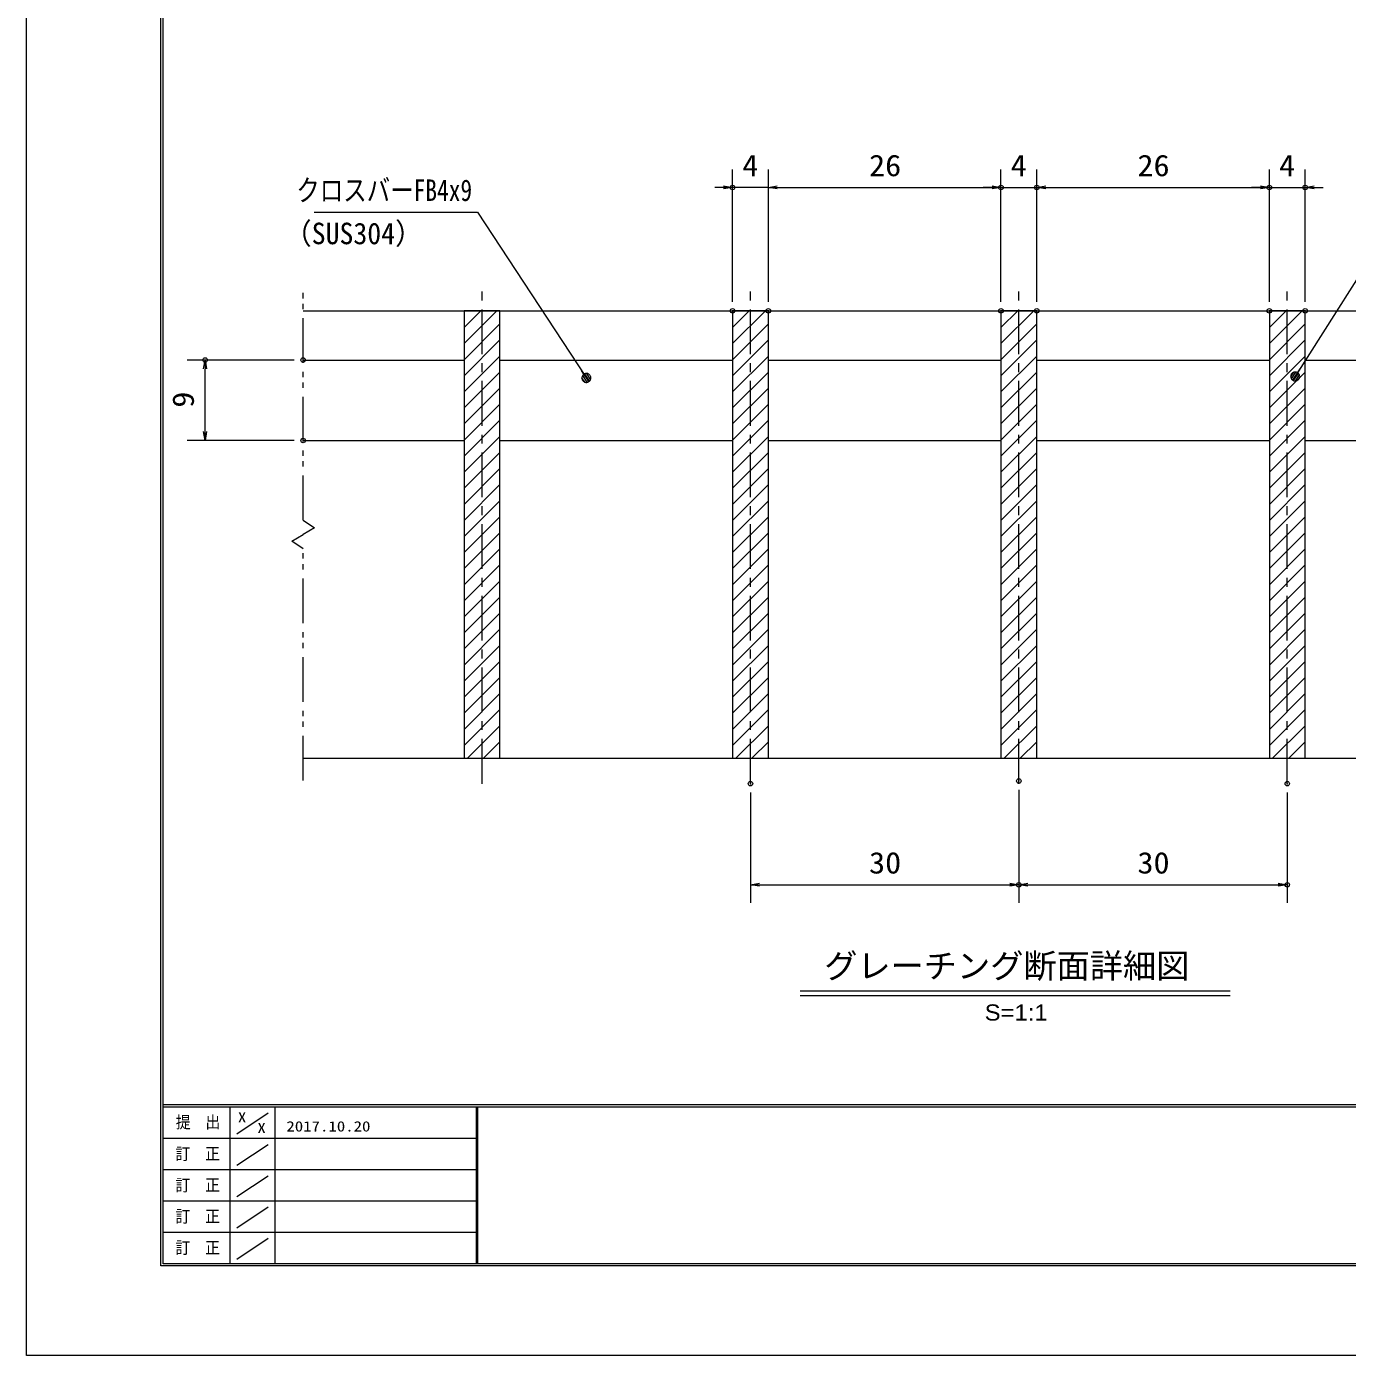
# Model space of a CAD drawing. Units: millimetres, scale not verified, with parts at other scales. Extents: x -1050 to 1050, y -742 to 742.
# Drawn here: x -1050 to -312, y -742 to 0 of the extents above; entities that cross this region are included whole.
import ezdxf
from ezdxf.enums import TextEntityAlignment as Align

# ---------------------------------------------------------------- set-up
doc = ezdxf.new("R2010")
doc.units = ezdxf.units.MM
doc.header["$LTSCALE"] = 5
doc.header["$PDMODE"] = 32
doc.header["$PDSIZE"] = 2.5
doc.linetypes.add('CHAIN1', pattern=[8, 5, -1, 1, -1])
doc.linetypes.add('DOUBLE_CHAIN1', pattern=[8.8, 5, -1, 0.6, -0.6, 0.6, -1])
for name, color, linetype, lineweight in [('0-0_7-図\u3000枠', 4, 'Continuous', 9), ('0-1_寸法注釈', 2, 'Continuous', 9), ('0-2_0', 2, 'Continuous', 9), ('0-3_DEFPOINTS', 134, 'Continuous', 9), ('0-6_想像線', 134, 'DOUBLE_CHAIN1', 9), ('0-7_ハッチング', 4, 'Continuous', 9), ('0-8_蓋', 5, 'Continuous', 9), ('0-A_中心線', 6, 'CHAIN1', 9)]:
    doc.layers.add(name, color=color, linetype=linetype, lineweight=lineweight)
doc.styles.add('HG丸ｺﾞｼｯｸM-PRO', font='')
doc.styles.add('ＭＳ ゴシック', font='')
doc.styles.get('HG丸ｺﾞｼｯｸM-PRO').set_extended_font_data('HG丸ｺﾞｼｯｸM-PRO')
doc.styles.get('ＭＳ ゴシック').set_extended_font_data('MS Gothic')

# ---------------------------------------------------------------- blocks, each defined once
blk = doc.blocks.new('_OPEN')
at = {"layer": '0-2_0'}
blk.add_line((0, 0), (-5, 0), dxfattribs=at)
blk.add_lwpolyline([(-5, 0.833), (0, 0), (-5, -0.833)], dxfattribs=at)
blk = doc.blocks.new('_Dot')
at = {"layer": '0-2_0'}
for p, q in [((-2.5, 0), (-5, 0)), ((2.445, 0.5), (-2.445, 0.5)), ((1.997, 1.5), (-1.997, 1.5)), ((2.289, -0.995), (-2.289, -0.995)), ((1.499, -1.995), (-1.499, -1.995))]:
    blk.add_line(p, q, dxfattribs=at)
for points in [[(2.5, 0), (2.48, 0.313), (2.421, 0.622), (2.324, 0.92), (2.191, 1.204), (2.023, 1.469), (1.822, 1.711), (1.594, 1.926), (1.34, 2.111), (1.064, 2.262), (0.773, 2.378), (0.468, 2.456), (0.157, 2.495), (-0.157, 2.495), (-0.468, 2.456), (-0.773, 2.378), (-1.064, 2.262), (-1.34, 2.111), (-1.594, 1.926), (-1.822, 1.711), (-2.023, 1.469), (-2.191, 1.204), (-2.324, 0.92), (-2.421, 0.622), (-2.48, 0.313), (-2.5, 0), (0, 0)], [(-2.5, 0), (-2.48, -0.313), (-2.421, -0.622), (-2.324, -0.92), (-2.191, -1.204), (-2.023, -1.469), (-1.822, -1.711), (-1.594, -1.926), (-1.34, -2.111), (-1.064, -2.262), (-0.773, -2.378), (-0.468, -2.456), (-0.157, -2.495), (0.157, -2.495), (0.468, -2.456), (0.773, -2.378), (1.064, -2.262), (1.34, -2.111), (1.594, -1.926), (1.822, -1.711), (2.023, -1.469), (2.191, -1.204), (2.324, -0.92), (2.421, -0.622), (2.48, -0.313), (2.5, 0), (0, 0)]]:
    blk.add_lwpolyline(points, close=True, dxfattribs=at)

msp = doc.modelspace()

# ---------------------------------------------------------------- linework, layer by layer
at = {"layer": '0-0_7-図\u3000枠'}
for p, q in [((-975, -692.5), (-975, 692.5)), ((-973.75, -691.25), (-973.75, 691.25)), ((998.75, -602.5), (-973.75, -602.5)), ((998.75, -603.75), (-973.75, -603.75)), ((-936.25, -691.192), (-936.25, -603.75)), ((-932.5, -618.606), (-915, -606.924)), ((-911.25, -603.75), (-911.25, -691.192)), ((-798.75, -603.75), (-798.75, -691.192)), ((-798, -603.75), (-798, -691.192)), ((-798.75, -621.25), (-973.75, -621.25)), ((-932.5, -636.247), (-915, -624.565)), ((-798.75, -638.75), (-973.75, -638.75)), ((-932.5, -653.747), (-915, -642.065)), ((-798.75, -656.25), (-973.75, -656.25)), ((-932.5, -671.247), (-915, -659.565)), ((-798.75, -673.75), (-973.75, -673.75)), ((-932.5, -688.747), (-915, -677.065)), ((1000, -692.5), (-975, -692.5)), ((998.75, -691.25), (-973.75, -691.25))]:
    msp.add_line(p, q, dxfattribs=at)
at = {"layer": '0-1_寸法注釈'}
for p, q in [((-655.45, -153.808), (-655.45, -79.9)), ((-635.45, -153.808), (-635.45, -79.9)), ((-635.45, -153.808), (-635.45, -79.9)), ((-505.45, -153.808), (-505.45, -79.9)), ((-505.45, -153.808), (-505.45, -79.9)), ((-485.45, -153.808), (-485.45, -79.9)), ((-485.45, -153.808), (-485.45, -79.9)), ((-355.45, -153.808), (-355.45, -79.9)), ((-355.45, -153.808), (-355.45, -79.9)), ((-335.45, -153.808), (-335.45, -79.9)), ((-660.45, -89.9), (-665.45, -89.9)), ((-635.45, -89.9), (-655.45, -89.9)), ((-630.45, -89.9), (-510.45, -89.9)), ((-630.45, -89.9), (-625.45, -89.9)), ((-510.45, -89.9), (-515.45, -89.9)), ((-505.45, -89.9), (-485.45, -89.9)), ((-480.45, -89.9), (-475.45, -89.9)), ((-480.45, -89.9), (-360.45, -89.9)), ((-360.45, -89.9), (-365.45, -89.9)), ((-355.45, -89.9), (-335.45, -89.9)), ((-330.45, -89.9), (-325.45, -89.9)), ((-900.45, -186.308), (-960.2, -186.308)), ((-950.2, -226.308), (-950.2, -191.308)), ((-900.45, -231.308), (-960.2, -231.308)), ((-645.45, -428.035), (-645.45, -489.529)), ((-495.45, -426.51), (-495.45, -489.529)), ((-495.45, -426.51), (-495.45, -489.529)), ((-345.45, -428.035), (-345.45, -489.529)), ((-640.45, -479.529), (-500.45, -479.529)), ((-490.45, -479.529), (-350.45, -479.529)), ((-617.576, -538.827), (-377.371, -538.827)), ((-617.576, -541.327), (-377.371, -541.327))]:
    msp.add_line(p, q, dxfattribs=at)
for points in [[(-889.251, -103.734), (-798.078, -103.734), (-737.667, -195.484)], [(-189.764, -110.417), (-286.954, -110.417), (-340.465, -194.666)]]:
    msp.add_lwpolyline(points, dxfattribs=at)
at = {"layer": '0-3_DEFPOINTS'}
msp.add_lwpolyline([(-1050, -742.5), (-1050, 742.5), (1050, 742.5), (1050, -742.5)], close=True, dxfattribs=at)
for p in [(-655.45, -89.9), (-505.45, -89.9), (-485.45, -89.9), (-355.45, -89.9), (-335.45, -89.9), (-655.45, -158.808), (-635.45, -158.808), (-505.45, -158.808), (-485.45, -158.808), (-355.45, -158.808), (-335.45, -158.808), (-950.2, -186.308), (-895.45, -186.308), (-895.45, -231.308), (-645.45, -423.035), (-495.45, -421.51), (-345.45, -423.035), (-495.45, -479.529), (-345.45, -479.529)]:
    msp.add_point(p, dxfattribs=at)
at = {"layer": '0-6_想像線'}
for p, q in [((-895.45, -275.859), (-895.45, -146.308)), ((-895.45, -421.308), (-895.45, -291.757))]:
    msp.add_line(p, q, dxfattribs=at)
for points in [[(-895.45, -275.859), (-889.157, -280.072), (-895.45, -283.808)], [(-895.45, -291.757), (-901.743, -287.545), (-895.45, -283.808)]]:
    msp.add_lwpolyline(points, dxfattribs=at)
at = {"layer": '0-7_ハッチング'}
for p, q in [((-805.45, -159.191), (-805.067, -158.808)), ((-805.45, -168.171), (-796.087, -158.808)), ((-805.45, -177.152), (-787.107, -158.808)), ((-655.45, -159.191), (-655.067, -158.808)), ((-655.45, -168.171), (-646.087, -158.808)), ((-655.45, -177.152), (-637.107, -158.808)), ((-505.45, -159.191), (-505.067, -158.808)), ((-505.45, -168.171), (-496.087, -158.808)), ((-505.45, -177.152), (-487.107, -158.808)), ((-355.45, -159.191), (-355.067, -158.808)), ((-355.45, -168.171), (-346.087, -158.808)), ((-355.45, -177.152), (-337.107, -158.808)), ((-805.45, -186.132), (-785.45, -166.132)), ((-655.45, -186.132), (-635.45, -166.132)), ((-505.45, -186.132), (-485.45, -166.132)), ((-355.45, -186.132), (-335.45, -166.132)), ((-805.45, -195.112), (-785.45, -175.112)), ((-655.45, -195.112), (-635.45, -175.112)), ((-505.45, -195.112), (-485.45, -175.112)), ((-355.45, -195.112), (-335.45, -175.112)), ((-805.45, -204.092), (-785.45, -184.092)), ((-655.45, -204.092), (-635.45, -184.092)), ((-505.45, -204.092), (-485.45, -184.092)), ((-355.45, -204.092), (-335.45, -184.092)), ((-805.45, -213.073), (-785.45, -193.073)), ((-655.45, -213.073), (-635.45, -193.073)), ((-505.45, -213.073), (-485.45, -193.073)), ((-355.45, -213.073), (-335.45, -193.073)), ((-805.45, -222.053), (-785.45, -202.053)), ((-655.45, -222.053), (-635.45, -202.053)), ((-505.45, -222.053), (-485.45, -202.053)), ((-355.45, -222.053), (-335.45, -202.053)), ((-805.45, -231.033), (-785.45, -211.033)), ((-655.45, -231.033), (-635.45, -211.033)), ((-505.45, -231.033), (-485.45, -211.033)), ((-355.45, -231.033), (-335.45, -211.033)), ((-805.45, -240.013), (-785.45, -220.013)), ((-655.45, -240.013), (-635.45, -220.013)), ((-505.45, -240.013), (-485.45, -220.013)), ((-355.45, -240.013), (-335.45, -220.013)), ((-805.45, -248.994), (-785.45, -228.994)), ((-655.45, -248.994), (-635.45, -228.994)), ((-505.45, -248.994), (-485.45, -228.994)), ((-355.45, -248.994), (-335.45, -228.994)), ((-805.45, -257.974), (-785.45, -237.974)), ((-655.45, -257.974), (-635.45, -237.974)), ((-505.45, -257.974), (-485.45, -237.974)), ((-355.45, -257.974), (-335.45, -237.974)), ((-805.45, -266.954), (-785.45, -246.954)), ((-655.45, -266.954), (-635.45, -246.954)), ((-505.45, -266.954), (-485.45, -246.954)), ((-355.45, -266.954), (-335.45, -246.954)), ((-805.45, -275.934), (-785.45, -255.934)), ((-655.45, -275.934), (-635.45, -255.934)), ((-505.45, -275.934), (-485.45, -255.934)), ((-355.45, -275.934), (-335.45, -255.934)), ((-805.45, -284.915), (-785.45, -264.915)), ((-655.45, -284.915), (-635.45, -264.915)), ((-505.45, -284.915), (-485.45, -264.915)), ((-355.45, -284.915), (-335.45, -264.915)), ((-805.45, -293.895), (-785.45, -273.895)), ((-655.45, -293.895), (-635.45, -273.895)), ((-505.45, -293.895), (-485.45, -273.895)), ((-355.45, -293.895), (-335.45, -273.895)), ((-805.45, -302.875), (-785.45, -282.875)), ((-655.45, -302.875), (-635.45, -282.875)), ((-505.45, -302.875), (-485.45, -282.875)), ((-355.45, -302.875), (-335.45, -282.875)), ((-805.45, -311.855), (-785.45, -291.855)), ((-655.45, -311.855), (-635.45, -291.855)), ((-505.45, -311.855), (-485.45, -291.855)), ((-355.45, -311.855), (-335.45, -291.855)), ((-805.45, -320.836), (-785.45, -300.836)), ((-655.45, -320.836), (-635.45, -300.836)), ((-505.45, -320.836), (-485.45, -300.836)), ((-355.45, -320.836), (-335.45, -300.836)), ((-805.45, -329.816), (-785.45, -309.816)), ((-655.45, -329.816), (-635.45, -309.816)), ((-505.45, -329.816), (-485.45, -309.816)), ((-355.45, -329.816), (-335.45, -309.816)), ((-805.45, -338.796), (-785.45, -318.796)), ((-655.45, -338.796), (-635.45, -318.796)), ((-505.45, -338.796), (-485.45, -318.796)), ((-355.45, -338.796), (-335.45, -318.796)), ((-805.45, -347.776), (-785.45, -327.776)), ((-655.45, -347.776), (-635.45, -327.776)), ((-505.45, -347.776), (-485.45, -327.776)), ((-355.45, -347.776), (-335.45, -327.776)), ((-805.45, -356.757), (-785.45, -336.757)), ((-655.45, -356.757), (-635.45, -336.757)), ((-505.45, -356.757), (-485.45, -336.757)), ((-355.45, -356.757), (-335.45, -336.757)), ((-805.45, -365.737), (-785.45, -345.737)), ((-655.45, -365.737), (-635.45, -345.737)), ((-505.45, -365.737), (-485.45, -345.737)), ((-355.45, -365.737), (-335.45, -345.737)), ((-805.45, -374.717), (-785.45, -354.717)), ((-655.45, -374.717), (-635.45, -354.717)), ((-505.45, -374.717), (-485.45, -354.717)), ((-355.45, -374.717), (-335.45, -354.717)), ((-805.45, -383.697), (-785.45, -363.697)), ((-655.45, -383.697), (-635.45, -363.697)), ((-505.45, -383.697), (-485.45, -363.697)), ((-355.45, -383.697), (-335.45, -363.697)), ((-805.45, -392.678), (-785.45, -372.678)), ((-655.45, -392.678), (-635.45, -372.678)), ((-505.45, -392.678), (-485.45, -372.678)), ((-355.45, -392.678), (-335.45, -372.678)), ((-805.45, -401.658), (-785.45, -381.658)), ((-655.45, -401.658), (-635.45, -381.658)), ((-505.45, -401.658), (-485.45, -381.658)), ((-355.45, -401.658), (-335.45, -381.658)), ((-803.62, -408.808), (-785.45, -390.638)), ((-653.62, -408.808), (-635.45, -390.638)), ((-503.62, -408.808), (-485.45, -390.638)), ((-353.62, -408.808), (-335.45, -390.638)), ((-794.64, -408.808), (-785.45, -399.618)), ((-644.64, -408.808), (-635.45, -399.618)), ((-494.64, -408.808), (-485.45, -399.618)), ((-344.64, -408.808), (-335.45, -399.618)), ((-785.66, -408.808), (-785.45, -408.599)), ((-635.66, -408.808), (-635.45, -408.599)), ((-485.66, -408.808), (-485.45, -408.599)), ((-335.66, -408.808), (-335.45, -408.599))]:
    msp.add_line(p, q, dxfattribs=at)
for points in [[(-785.45, -158.808), (-805.45, -158.808), (-805.45, -408.808), (-785.45, -408.808)], [(-635.45, -158.808), (-655.45, -158.808), (-655.45, -408.808), (-635.45, -408.808)], [(-485.45, -158.808), (-505.45, -158.808), (-505.45, -408.808), (-485.45, -408.808)], [(-335.45, -158.808), (-355.45, -158.808), (-355.45, -408.808), (-335.45, -408.808)]]:
    msp.add_lwpolyline(points, close=True, dxfattribs=at)
at = {"layer": '0-8_蓋'}
for p, q in [((-895.45, -158.808), (-95.45, -158.808)), ((-805.45, -158.808), (-785.45, -158.808)), ((-805.45, -158.808), (-805.45, -408.808)), ((-785.45, -408.808), (-785.45, -158.808)), ((-655.45, -158.808), (-635.45, -158.808)), ((-655.45, -158.808), (-655.45, -408.808)), ((-635.45, -408.808), (-635.45, -158.808)), ((-505.45, -158.808), (-485.45, -158.808)), ((-505.45, -158.808), (-505.45, -408.808)), ((-485.45, -408.808), (-485.45, -158.808)), ((-355.45, -158.808), (-335.45, -158.808)), ((-355.45, -158.808), (-355.45, -408.808)), ((-335.45, -408.808), (-335.45, -158.808)), ((-895.45, -186.308), (-805.45, -186.308)), ((-785.45, -186.308), (-655.45, -186.308)), ((-635.45, -186.308), (-505.45, -186.308)), ((-485.45, -186.308), (-355.45, -186.308)), ((-335.45, -186.308), (-205.45, -186.308)), ((-895.45, -231.308), (-805.45, -231.308)), ((-785.45, -231.308), (-655.45, -231.308)), ((-635.45, -231.308), (-505.45, -231.308)), ((-485.45, -231.308), (-355.45, -231.308)), ((-335.45, -231.308), (-205.45, -231.308)), ((-895.45, -408.808), (-95.45, -408.808)), ((-805.45, -408.808), (-785.45, -408.808)), ((-655.45, -408.808), (-635.45, -408.808)), ((-505.45, -408.808), (-485.45, -408.808)), ((-355.45, -408.808), (-335.45, -408.808))]:
    msp.add_line(p, q, dxfattribs=at)
at = {"layer": '0-A_中心線'}
for p, q in [((-795.45, -423.035), (-795.45, -146.106)), ((-645.45, -423.035), (-645.45, -146.106)), ((-495.45, -423.035), (-495.45, -146.106)), ((-345.45, -423.035), (-345.45, -146.106))]:
    msp.add_line(p, q, dxfattribs=at)

# ---------------------------------------------------------------- block references
at = {"layer": '0-1_寸法注釈'}
for p in [(-655.45, -89.9), (-505.45, -89.9), (-505.45, -89.9), (-355.45, -89.9), (-355.45, -89.9), (-495.45, -479.529), (-345.45, -479.529)]:
    msp.add_blockref('_OPEN', p, dxfattribs=at)
for name, p, rotation in [('_OPEN', (-635.45, -89.9), 180), ('_OPEN', (-635.45, -89.9), 180), ('_OPEN', (-485.45, -89.9), 180), ('_OPEN', (-485.45, -89.9), 180), ('_OPEN', (-335.45, -89.9), 180), ('_OPEN', (-950.2, -186.308), 90), ('_Dot', (-737.111, -196.315), 303.79581), ('_Dot', (-341.009, -195.506), 237.09638), ('_OPEN', (-950.2, -231.308), 270), ('_OPEN', (-645.45, -479.529), 180), ('_OPEN', (-495.45, -479.529), 180)]:
    msp.add_blockref(name, p, dxfattribs=dict(at, rotation=rotation))

# ---------------------------------------------------------------- texts
at = {"layer": '0-0_7-図\u3000枠', "color": 5, "style": 'ＭＳ ゴシック'}
for s, height, width, p in [('提\u3000出', 6.745, 0.9, (-966.593, -617.56)), ('X', 5.755, 1.2, (-931.902, -614.076)), ('X', 5.755, 1.2, (-920.995, -620.022)), ('2017.10.20', 5.755, 1.2, (-904.801, -619.113)), ('訂\u3000正', 6.745, 0.9, (-966.76, -635.201)), ('訂\u3000正', 6.745, 0.9, (-966.76, -652.701)), ('訂\u3000正', 6.745, 0.9, (-966.76, -670.201)), ('訂\u3000正', 6.745, 0.9, (-966.76, -687.701))]:
    msp.add_text(s, height=height, dxfattribs=dict(at, width=width)).set_placement(p, align=Align.BOTTOM_LEFT)
at = {"layer": '0-1_寸法注釈', "color": 7}
for s, height, style, width, p in [('4', 12.02, 'ＭＳ ゴシック', 1.1, (-650.035, -87.213)), ('26', 12.02, 'ＭＳ ゴシック', 1.1, (-579.183, -87.213)), ('4', 12.02, 'ＭＳ ゴシック', 1.1, (-500.035, -87.213)), ('26', 12.02, 'ＭＳ ゴシック', 1.1, (-429.183, -87.213)), ('4', 12.02, 'ＭＳ ゴシック', 1.1, (-350.035, -87.213)), ('クロスバーFB4x9', 12.02, 'ＭＳ ゴシック', 0.8, (-899.272, -101.047)), ('（SUS304）', 12.02, 'ＭＳ ゴシック', 0.95, (-906.231, -125.212)), ('30', 12.02, 'ＭＳ ゴシック', 1.1, (-579.183, -476.842)), ('30', 12.02, 'ＭＳ ゴシック', 1.1, (-429.183, -476.842)), ('S=1:1', 9.054, 'HG丸ｺﾞｼｯｸM-PRO', 1.1, (-514.549, -558.128))]:
    msp.add_text(s, height=height, dxfattribs=dict(at, style=style, width=width)).set_placement(p, align=Align.BOTTOM_LEFT)
at = {"layer": '0-1_寸法注釈', "color": 7, "style": 'ＭＳ ゴシック', "width": 1.1}
msp.add_text('9', height=12.02, rotation=90, dxfattribs=at).set_placement((-952.887, -212.957), align=Align.BOTTOM_LEFT)
at = {"layer": '0-1_寸法注釈', "color": 7, "style": 'HG丸ｺﾞｼｯｸM-PRO'}
msp.add_text('グレーチング断面詳細図', height=13.6, dxfattribs=at).set_placement((-604.214, -535.716), align=Align.BOTTOM_LEFT)

doc.saveas('drawing.dxf')
